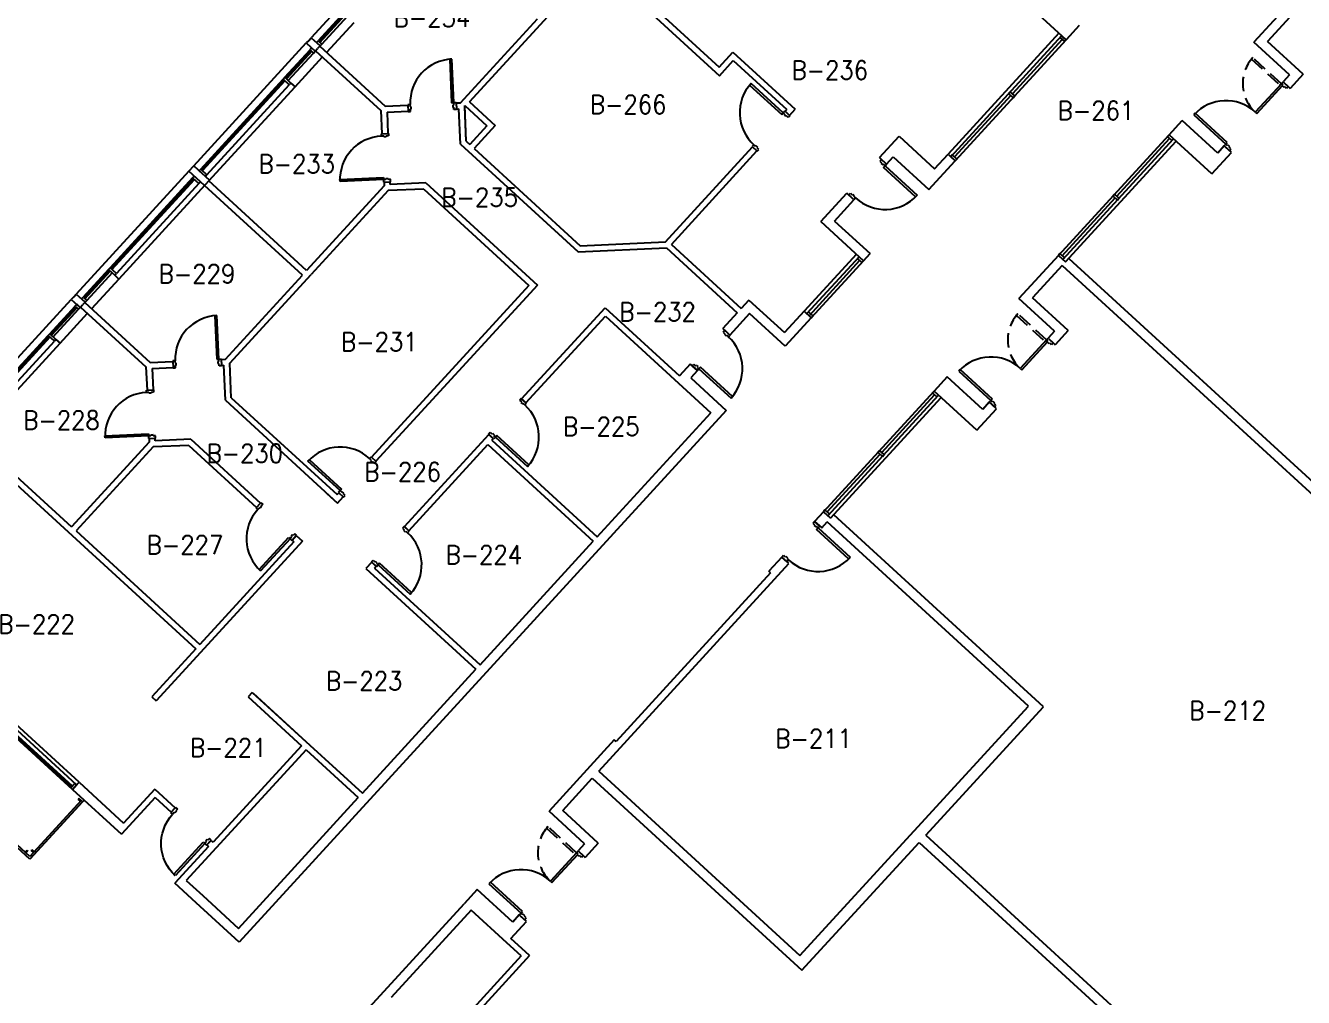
# Model space of a CAD drawing. Header units: inches. Extents: x 0 to 15110, y -1099 to 7181.
# Drawn here: x 1981 to 3040, y 1625 to 2431 of the extents above; entities that cross this region are included whole.
import ezdxf
from ezdxf.enums import TextEntityAlignment as Align

# ---------------------------------------------------------------- set-up
doc = ezdxf.new("R2010")
doc.units = ezdxf.units.IN
doc.header["$LTSCALE"] = 48
doc.header["$MEASUREMENT"] = 0
doc.linetypes.add('HIDDEN', pattern=[0.375, 0.25, -0.125])
doc.layers.get('0').update_dxf_attribs({"linetype": 'CONTINUOUS'})
for name, color, linetype in [('A-DOOR', 5, 'CONTINUOUS'), ('A-GLAZ', 1, 'CONTINUOUS'), ('A-GLAZ-DETL', 5, 'CONTINUOUS'), ('A-WALL', 7, 'CONTINUOUS'), ('A-WALL-SILL', 3, 'CONTINUOUS'), ('SP-RMNO', 7, 'CONTINUOUS'), ('SP-ROOM', 7, 'CONTINUOUS'), ('SP-ROOMF', 7, 'CONTINUOUS')]:
    doc.layers.add(name, color=color, linetype=linetype)
doc.layers.get('0').off()
doc.layers.get('SP-ROOM').off()
doc.layers.get('SP-ROOMF').off()
doc.styles.add('ROMANS', font='ROMANS', dxfattribs={"width": 0.78})

# ---------------------------------------------------------------- blocks, each defined once
blk = doc.blocks.new('FMGRM1')
at = {"style": 'ROMANS', "width": 0.9}
for tag, p in [('DATA1', (0, -0.284)), ('DATA2', (0, -0.443)), ('DATA3', (0, -0.602)), ('DATA4', (0, -0.762)), ('DATA5', (0, -0.921))]:
    blk.add_attdef(tag, text='', height=0.117, dxfattribs=at).set_placement(p, align=Align.CENTER)
at = {"layer": 'SP-RMNO', "style": 'ROMANS', "width": 0.9}
blk.add_attdef('RMNUMB', text='', height=0.16, dxfattribs=at).set_placement((0, 0), align=Align.MIDDLE)

msp = doc.modelspace()

# ---------------------------------------------------------------- linework, layer by layer
at = {"layer": 'A-DOOR', "linetype": 'Continuous'}
for p, q in [((2332.7, 2402.6), (2334.2, 2366.6)), ((2334.4, 2402.6), (2332.7, 2402.6)), ((2336, 2366.7), (2334.4, 2402.6)), ((2582.2, 2382.6), (2581, 2381.3)), ((2581, 2381.3), (2607.6, 2357)), ((2608.8, 2358.3), (2582.2, 2382.6)), ((3021.3, 2382.4), (2999.7, 2358.8)), ((3001, 2357.6), (3022.6, 2381.2)), ((3021.3, 2382.4), (3022.7, 2383.9)), ((3022.6, 2381.2), (3021.3, 2382.4)), ((3022.7, 2381.1), (3021.3, 2382.4)), ((3022.3, 2380.7), (3022.7, 2381.1)), ((3022.7, 2383.9), (3026.9, 2380)), ((3023.7, 2379.4), (3022.3, 2380.7)), ((3024.1, 2379.8), (3023.7, 2379.4)), ((3025.6, 2378.5), (3024.1, 2379.8)), ((3026.9, 2380), (3025.6, 2378.5)), ((2300, 2365.1), (2298, 2365)), ((2298, 2365), (2298.3, 2359.3)), ((2300.1, 2363.2), (2300, 2365.1)), ((2300.7, 2363.2), (2300.1, 2363.2)), ((2300.3, 2359.4), (2300.2, 2361.3)), ((2300.2, 2361.3), (2300.8, 2361.3)), ((2300.8, 2361.3), (2300.7, 2363.2)), ((2334.2, 2366.6), (2336, 2366.7)), ((2335.5, 2362.8), (2335.4, 2364.7)), ((2335.4, 2364.7), (2336.1, 2364.7)), ((2336.2, 2362.9), (2335.5, 2362.8)), ((2336, 2366.7), (2338, 2366.8)), ((2336.1, 2364.7), (2336, 2366.7)), ((2336.2, 2360.9), (2336.2, 2362.9)), ((2338.2, 2361), (2336.2, 2360.9)), ((2338, 2366.8), (2338.2, 2361)), ((2608.8, 2358.3), (2610.1, 2359.8)), ((2610.1, 2359.8), (2614.3, 2355.9)), ((2298.3, 2359.3), (2300.3, 2359.4)), ((2607.6, 2357), (2608.8, 2358.3)), ((2610.2, 2357), (2608.8, 2358.3)), ((2609.8, 2356.5), (2610.2, 2357)), ((2611.1, 2355.3), (2609.8, 2356.5)), ((2611.6, 2355.7), (2611.1, 2355.3)), ((2613, 2354.4), (2611.6, 2355.7)), ((2614.3, 2355.9), (2613, 2354.4)), ((2950, 2357.9), (2948.8, 2356.6)), ((2948.8, 2356.6), (2975.4, 2332.3)), ((2976.5, 2333.6), (2950, 2357.9)), ((2999.7, 2358.8), (3001, 2357.6)), ((2276.2, 2340.9), (2281.9, 2341.1)), ((2276.3, 2338.9), (2276.2, 2340.9)), ((2278.2, 2339), (2276.3, 2338.9)), ((2278.2, 2338.3), (2278.2, 2339)), ((2282, 2339.1), (2280.1, 2339)), ((2280.1, 2339), (2280.1, 2338.4)), ((2281.9, 2341.1), (2282, 2339.1)), ((2280.1, 2338.4), (2278.2, 2338.3)), ((2584.4, 2331.8), (2583.1, 2330.3)), ((2583.1, 2330.3), (2587.3, 2326.4)), ((2585.9, 2330.5), (2584.4, 2331.8)), ((2586.3, 2330.9), (2585.9, 2330.5)), ((2587.7, 2329.6), (2586.3, 2330.9)), ((2587.2, 2329.2), (2587.7, 2329.6)), ((2588.7, 2327.9), (2587.2, 2329.2)), ((2975.4, 2332.3), (2974, 2330.8)), ((2974, 2330.8), (2978.3, 2326.9)), ((2975.4, 2332.3), (2976.5, 2333.6)), ((2976.8, 2331), (2975.4, 2332.3)), ((2977.2, 2331.4), (2976.8, 2331)), ((2978.6, 2330.2), (2977.2, 2331.4)), ((2978.2, 2329.7), (2978.6, 2330.2)), ((2979.6, 2328.4), (2978.2, 2329.7)), ((2978.3, 2326.9), (2979.6, 2328.4)), ((2587.3, 2326.4), (2588.7, 2327.9)), ((2690.2, 2319.7), (2688.8, 2318.2)), ((2688.8, 2318.2), (2690.3, 2316.9)), ((2694.4, 2315.8), (2690.2, 2319.7)), ((2690.3, 2316.9), (2689.8, 2316.4)), ((2689.8, 2316.4), (2691.2, 2315.2)), ((2691.2, 2315.2), (2691.6, 2315.6)), ((2691.6, 2315.6), (2693.1, 2314.3)), ((2691.9, 2313), (2693.1, 2314.3)), ((2718.4, 2288.7), (2691.9, 2313)), ((2693.1, 2314.3), (2694.4, 2315.8)), ((2693.1, 2314.3), (2719.6, 2290)), ((2241.8, 2303.1), (2277.8, 2304.7)), ((2241.9, 2301.3), (2241.8, 2303.1)), ((2277.8, 2302.9), (2241.9, 2301.3)), ((2277.8, 2304.7), (2277.8, 2302.9)), ((2279.8, 2303), (2277.8, 2302.9)), ((2277.8, 2302.9), (2277.9, 2300.9)), ((2277.9, 2300.9), (2283.7, 2301.2)), ((2281.6, 2303.7), (2279.7, 2303.6)), ((2279.7, 2303.6), (2279.8, 2303)), ((2281.6, 2303.1), (2281.6, 2303.7)), ((2283.6, 2303.2), (2281.6, 2303.1)), ((2283.7, 2301.2), (2283.6, 2303.2)), ((2663.2, 2290.2), (2664.5, 2291.7)), ((2667.4, 2286.3), (2663.2, 2290.2)), ((2664.5, 2291.7), (2665.9, 2290.4)), ((2665.9, 2290.4), (2666.4, 2290.8)), ((2666.4, 2290.8), (2667.7, 2289.6)), ((2667.7, 2289.6), (2667.3, 2289.1)), ((2667.3, 2289.1), (2668.7, 2287.8)), ((2668.7, 2287.8), (2667.4, 2286.3)), ((2719.6, 2290), (2718.4, 2288.7)), ((2139.8, 2190.3), (2138.1, 2190.2)), ((2138.1, 2190.2), (2139.7, 2154.3)), ((2141.4, 2154.3), (2139.8, 2190.3)), ((2560.5, 2178.1), (2559.1, 2176.7)), ((2559.1, 2176.7), (2560.5, 2175.3)), ((2560.5, 2175.3), (2560.1, 2174.9)), ((2560.1, 2174.9), (2561.5, 2173.6)), ((2564.7, 2174.2), (2560.5, 2178.1)), ((2561.5, 2173.6), (2561.9, 2174.1)), ((2561.9, 2174.1), (2563.4, 2172.8)), ((2563.4, 2172.8), (2564.7, 2174.2)), ((2826.7, 2170.1), (2805.1, 2146.5)), ((2826.7, 2170.1), (2828.1, 2171.6)), ((2828, 2168.9), (2826.7, 2170.1)), ((2828.2, 2168.8), (2826.7, 2170.1)), ((2828.1, 2171.6), (2832.3, 2167.7)), ((2806.4, 2145.3), (2828, 2168.9)), ((2827.7, 2168.3), (2828.2, 2168.8)), ((2829.1, 2167), (2827.7, 2168.3)), ((2829.6, 2167.5), (2829.1, 2167)), ((2831, 2166.2), (2829.6, 2167.5)), ((2832.3, 2167.7), (2831, 2166.2)), ((2105.4, 2152.8), (2103.4, 2152.7)), ((2103.4, 2152.7), (2103.7, 2146.9)), ((2105.5, 2150.8), (2105.4, 2152.8)), ((2106.2, 2150.9), (2105.5, 2150.8)), ((2105.7, 2147), (2105.6, 2149)), ((2105.6, 2149), (2106.2, 2149)), ((2106.2, 2149), (2106.2, 2150.9)), ((2139.7, 2154.3), (2141.4, 2154.3)), ((2141, 2150.5), (2140.9, 2152.4)), ((2140.9, 2152.4), (2141.5, 2152.4)), ((2141.6, 2150.5), (2141, 2150.5)), ((2141.4, 2154.3), (2143.4, 2154.4)), ((2141.5, 2152.4), (2141.4, 2154.3)), ((2141.7, 2148.6), (2141.6, 2150.5)), ((2143.7, 2148.7), (2141.7, 2148.6)), ((2143.4, 2154.4), (2143.7, 2148.7)), ((2533.4, 2148.6), (2534.8, 2150.1)), ((2537.7, 2144.8), (2533.4, 2148.6)), ((2534.8, 2150.1), (2536.2, 2148.8)), ((2536.2, 2148.8), (2536.6, 2149.3)), ((2536.6, 2149.3), (2538, 2148)), ((2103.7, 2146.9), (2105.7, 2147)), ((2538, 2148), (2537.6, 2147.5)), ((2537.6, 2147.5), (2539, 2146.2)), ((2539, 2146.2), (2537.7, 2144.8)), ((2540.2, 2147.5), (2539, 2146.2)), ((2539, 2146.2), (2565.6, 2121.9)), ((2566.8, 2123.2), (2540.2, 2147.5)), ((2755.4, 2145.6), (2754.3, 2144.3)), ((2754.3, 2144.3), (2780.8, 2120)), ((2782, 2121.2), (2755.4, 2145.6)), ((2805.1, 2146.5), (2806.4, 2145.3)), ((2081.6, 2128.5), (2087.3, 2128.8)), ((2081.7, 2126.5), (2081.6, 2128.5)), ((2087.3, 2128.8), (2087.4, 2126.8)), ((2083.6, 2126.6), (2081.7, 2126.5)), ((2083.7, 2126), (2083.6, 2126.6)), ((2085.5, 2126.1), (2083.7, 2126)), ((2087.4, 2126.8), (2085.5, 2126.7)), ((2085.5, 2126.7), (2085.5, 2126.1)), ((2391.9, 2121.6), (2390.5, 2120.2)), ((2390.5, 2120.2), (2392, 2118.9)), ((2392, 2118.9), (2391.5, 2118.4)), ((2391.5, 2118.4), (2392.9, 2117.1)), ((2396.1, 2117.8), (2391.9, 2121.6)), ((2392.9, 2117.1), (2393.3, 2117.6)), ((2393.3, 2117.6), (2394.8, 2116.3)), ((2394.8, 2116.3), (2396.1, 2117.8)), ((2565.6, 2121.9), (2566.8, 2123.2)), ((2780.8, 2120), (2779.4, 2118.5)), ((2779.4, 2118.5), (2783.7, 2114.6)), ((2780.8, 2120), (2782, 2121.2)), ((2782.2, 2118.6), (2780.8, 2120)), ((2782.6, 2119.1), (2782.2, 2118.6)), ((2784, 2117.8), (2782.6, 2119.1)), ((2783.6, 2117.4), (2784, 2117.8)), ((2785, 2116.1), (2783.6, 2117.4)), ((2783.7, 2114.6), (2785, 2116.1)), ((2047.2, 2090.7), (2083.2, 2092.3)), ((2047.3, 2089), (2047.2, 2090.7)), ((2083.3, 2090.6), (2047.3, 2089)), ((2083.2, 2092.3), (2083.3, 2090.6)), ((2085.2, 2090.7), (2083.3, 2090.6)), ((2083.3, 2090.6), (2083.3, 2088.6)), ((2083.3, 2088.6), (2089.1, 2088.8)), ((2087, 2091.4), (2085.2, 2091.3)), ((2085.2, 2091.3), (2085.2, 2090.7)), ((2087.1, 2090.7), (2087, 2091.4)), ((2089, 2090.8), (2087.1, 2090.7)), ((2089.1, 2088.8), (2089, 2090.8)), ((2364.9, 2092.1), (2366.2, 2093.6)), ((2369.1, 2088.3), (2364.9, 2092.1)), ((2366.2, 2093.6), (2367.6, 2092.3)), ((2367.6, 2092.3), (2368.1, 2092.8)), ((2368.1, 2092.8), (2369.4, 2091.5)), ((2369.4, 2091.5), (2369, 2091)), ((2369, 2091), (2370.5, 2089.7)), ((2370.5, 2089.7), (2369.1, 2088.3)), ((2371.6, 2091), (2370.5, 2089.7)), ((2370.5, 2089.7), (2397, 2065.4)), ((2398.2, 2066.7), (2371.6, 2091)), ((2215.3, 2069.6), (2216.5, 2070.9)), ((2241.9, 2045.3), (2215.3, 2069.6)), ((2216.5, 2070.9), (2243, 2046.5)), ((2266.2, 2071.8), (2267.5, 2073.3)), ((2267.6, 2070.5), (2266.2, 2071.8)), ((2267.2, 2070), (2267.6, 2070.5)), ((2268.6, 2068.8), (2267.2, 2070)), ((2267.5, 2073.3), (2271.8, 2069.4)), ((2269, 2069.2), (2268.6, 2068.8)), ((2270.4, 2067.9), (2269, 2069.2)), ((2271.8, 2069.4), (2270.4, 2067.9)), ((2397, 2065.4), (2398.2, 2066.7)), ((2241.9, 2045.3), (2240.5, 2043.8)), ((2240.5, 2043.8), (2244.8, 2039.9)), ((2243, 2046.5), (2241.9, 2045.3)), ((2243.3, 2043.9), (2241.9, 2045.3)), ((2243.7, 2044.4), (2243.3, 2043.9)), ((2245.1, 2043.1), (2243.7, 2044.4)), ((2244.7, 2042.7), (2245.1, 2043.1)), ((2246.1, 2041.4), (2244.7, 2042.7)), ((2172.4, 2031.1), (2176.3, 2035.3)), ((2176.9, 2032.1), (2175.7, 2030.7)), ((2176.3, 2035.3), (2177.8, 2034)), ((2177.8, 2034), (2176.5, 2032.5)), ((2176.5, 2032.5), (2176.9, 2032.1)), ((2244.8, 2039.9), (2246.1, 2041.4)), ((2173.9, 2029.7), (2172.4, 2031.1)), ((2175.2, 2031.1), (2173.9, 2029.7)), ((2175.7, 2030.7), (2175.2, 2031.1)), ((2294.8, 2015.7), (2293.5, 2014.2)), ((2293.5, 2014.2), (2294.9, 2012.9)), ((2294.9, 2012.9), (2294.5, 2012.5)), ((2294.5, 2012.5), (2295.9, 2011.2)), ((2299.1, 2011.8), (2294.8, 2015.7)), ((2295.9, 2011.2), (2296.3, 2011.7)), ((2296.3, 2011.7), (2297.7, 2010.4)), ((2297.7, 2010.4), (2299.1, 2011.8)), ((2634.8, 2019.8), (2633.4, 2018.3)), ((2633.4, 2018.3), (2634.8, 2017)), ((2634.8, 2017), (2634.4, 2016.5)), ((2634.4, 2016.5), (2635.8, 2015.3)), ((2639, 2015.9), (2634.8, 2019.8)), ((2635.8, 2015.3), (2636.2, 2015.7)), ((2636.2, 2015.7), (2637.7, 2014.4)), ((2636.5, 2013.1), (2637.7, 2014.4)), ((2663, 1988.8), (2636.5, 2013.1)), ((2637.7, 2014.4), (2639, 2015.9)), ((2637.7, 2014.4), (2664.2, 1990.1)), ((2174.8, 1980), (2199.1, 2006.6)), ((2200.4, 2005.4), (2176.1, 1978.9)), ((2199.1, 2006.6), (2200.4, 2005.4)), ((2201.7, 2006.8), (2200.4, 2005.4)), ((2200.4, 2005.4), (2201.9, 2004)), ((2202.5, 2008.6), (2201.3, 2007.2)), ((2201.3, 2007.2), (2201.7, 2006.8)), ((2201.9, 2004), (2205.8, 2008.3)), ((2203, 2008.2), (2202.5, 2008.6)), ((2204.3, 2009.6), (2203, 2008.2)), ((2205.8, 2008.3), (2204.3, 2009.6)), ((2607.7, 1990.3), (2609.1, 1991.8)), ((2612, 1986.4), (2607.7, 1990.3)), ((2609.1, 1991.8), (2610.5, 1990.5)), ((2610.5, 1990.5), (2610.9, 1990.9)), ((2610.9, 1990.9), (2612.3, 1989.7)), ((2612.3, 1989.7), (2611.9, 1989.2)), ((2664.2, 1990.1), (2663, 1988.8)), ((2176.1, 1978.9), (2174.8, 1980)), ((2267.8, 1986.2), (2269.2, 1987.7)), ((2272, 1982.3), (2267.8, 1986.2)), ((2269.2, 1987.7), (2270.6, 1986.4)), ((2270.6, 1986.4), (2271, 1986.8)), ((2271, 1986.8), (2272.4, 1985.6)), ((2272.4, 1985.6), (2272, 1985.1)), ((2272, 1985.1), (2273.4, 1983.8)), ((2273.4, 1983.8), (2272, 1982.3)), ((2274.6, 1985.1), (2273.4, 1983.8)), ((2273.4, 1983.8), (2299.9, 1959.5)), ((2301.1, 1960.8), (2274.6, 1985.1)), ((2611.9, 1989.2), (2613.3, 1987.9)), ((2613.3, 1987.9), (2612, 1986.4)), ((2299.9, 1959.5), (2301.1, 1960.8)), ((2101.8, 1778.6), (2105.7, 1782.9)), ((2103.3, 1777.3), (2101.8, 1778.6)), ((2104.6, 1778.7), (2103.3, 1777.3)), ((2105.1, 1778.3), (2104.6, 1778.7)), ((2106.3, 1779.7), (2105.1, 1778.3)), ((2105.7, 1782.9), (2107.2, 1781.5)), ((2107.2, 1781.5), (2105.9, 1780.1)), ((2105.9, 1780.1), (2106.3, 1779.7)), ((2133.7, 1757.2), (2132.4, 1755.8)), ((2135.2, 1755.8), (2133.7, 1757.2)), ((2104.2, 1727.6), (2128.5, 1754.1)), ((2129.8, 1752.9), (2105.5, 1726.4)), ((2128.5, 1754.1), (2129.8, 1752.9)), ((2131.1, 1754.4), (2129.8, 1752.9)), ((2129.8, 1752.9), (2131.3, 1751.6)), ((2131.9, 1756.2), (2130.7, 1754.8)), ((2130.7, 1754.8), (2131.1, 1754.4)), ((2131.3, 1751.6), (2135.2, 1755.8)), ((2132.4, 1755.8), (2131.9, 1756.2)), ((2437.6, 1745.4), (2439, 1746.9)), ((2439, 1746.9), (2443.2, 1743)), ((2437.6, 1745.4), (2416, 1721.8)), ((2417.3, 1720.6), (2438.9, 1744.2)), ((2438.9, 1744.2), (2437.6, 1745.4)), ((2439, 1744.1), (2437.6, 1745.4)), ((2438.6, 1743.6), (2439, 1744.1)), ((2440, 1742.4), (2438.6, 1743.6)), ((2440.4, 1742.8), (2440, 1742.4)), ((2441.8, 1741.5), (2440.4, 1742.8)), ((2443.2, 1743), (2441.8, 1741.5)), ((2105.5, 1726.4), (2104.2, 1727.6)), ((2366.3, 1720.9), (2365.1, 1719.6)), ((2365.1, 1719.6), (2391.7, 1695.3)), ((2392.8, 1696.6), (2366.3, 1720.9)), ((2416, 1721.8), (2417.3, 1720.6)), ((2391.7, 1695.3), (2390.3, 1693.8)), ((2390.3, 1693.8), (2394.5, 1689.9)), ((2391.7, 1695.3), (2392.8, 1696.6)), ((2393.1, 1694), (2391.7, 1695.3)), ((2393.5, 1694.4), (2393.1, 1694)), ((2394.9, 1693.2), (2393.5, 1694.4)), ((2394.5, 1692.7), (2394.9, 1693.2)), ((2395.9, 1691.4), (2394.5, 1692.7)), ((2394.5, 1689.9), (2395.9, 1691.4))]:
    msp.add_line(p, q, dxfattribs=at)
at = {"layer": 'A-DOOR', "linetype": 'HIDDEN'}
for p, q in [((2997.7, 2404), (2996.5, 2402.8)), ((2996.5, 2402.8), (3020.1, 2381.1)), ((3021.3, 2382.4), (2997.7, 2404)), ((3020.1, 2381.1), (3021.3, 2382.4)), ((2803.2, 2191.7), (2802, 2190.4)), ((2802, 2190.4), (2825.6, 2168.8)), ((2826.7, 2170.1), (2803.2, 2191.7)), ((2825.6, 2168.8), (2826.7, 2170.1)), ((2414, 1767), (2412.8, 1765.7)), ((2412.8, 1765.7), (2436.4, 1744.1)), ((2437.6, 1745.4), (2414, 1767)), ((2436.4, 1744.1), (2437.6, 1745.4))]:
    msp.add_line(p, q, dxfattribs=at)
for centre in [(3021.3, 2382.4), (2826.7, 2170.1), (2437.6, 1745.4)]:
    msp.add_arc(centre, 32, 137.4945, 227.4945, dxfattribs=at)
at = {"layer": 'A-DOOR', "linetype": 'Continuous'}
for centre in [(2975.4, 2332.3), (2780.8, 2120), (2391.7, 1695.3)]:
    msp.add_arc(centre, 36, 47.4945, 137.4945, dxfattribs=at)
for centre, major_axis, start_param, end_param in [((2336, 2366.7), (-25.5, 25.5), -0.741766, 0.82903), ((2608.8, 2358.3), (25.5, 25.5), 1.614429, 3.185226), ((2277.8, 2302.9), (25.5, 25.5), 0.829034, 2.39983), ((2693.1, 2314.3), (-25.5, 25.5), 1.61443, 3.185226), ((2141.4, 2154.3), (25.5, 25.5), 0.82903, 2.399826), ((2539, 2146.2), (25.5, 25.5), 4.756022, 6.326818), ((2083.3, 2090.6), (-25.5, 25.5), -0.741762, 0.829034), ((2370.5, 2089.7), (25.5, 25.5), 4.756022, 6.326818), ((2241.9, 2045.3), (-25.5, 25.5), -1.527163, 0.043633), ((2200.4, 2005.4), (25.5, 25.5), 1.61443, 3.185226), ((2273.4, 1983.8), (25.5, 25.5), 4.756022, 6.326818), ((2637.7, 2014.4), (25.5, 25.5), 3.185226, 4.756022)]:
    msp.add_ellipse(centre, major_axis=major_axis, ratio=1, start_param=start_param, end_param=end_param, dxfattribs=at)
at = {"layer": 'A-DOOR', "linetype": 'Continuous', "extrusion": (0, 0, -1)}
msp.add_ellipse((2129.8, 1752.9), major_axis=(25.5, 25.5), ratio=1, start_param=3.09796, end_param=4.668756, dxfattribs=at)
at = {"layer": 'A-GLAZ', "linetype": 'Continuous'}
for p, q in [((2244.7, 2440.8), (2223.7, 2417.9)), ((2224.5, 2417.2), (2245.4, 2440.1)), ((2225.2, 2416.6), (2246.2, 2439.4)), ((2247.6, 2438.1), (2226.7, 2415.2)), ((2839.3, 2422.1), (2747.5, 2321.9)), ((2839.8, 2419), (2798.6, 2374)), ((2196, 2387.7), (2217, 2410.5)), ((2217.7, 2409.9), (2196.8, 2387)), ((2218.5, 2409.2), (2197.5, 2386.3)), ((2199, 2385), (2219.9, 2407.8)), ((2126.5, 2311.7), (2194.7, 2386.2)), ((2195.4, 2385.5), (2127.2, 2311.1)), ((2196.2, 2384.8), (2127.9, 2310.4)), ((2131.6, 2307), (2199.8, 2381.5)), ((2201.2, 2382.9), (2204.6, 2379.8)), ((2797.3, 2372.5), (2750.7, 2321.7)), ((2840.3, 2236.7), (2932, 2336.8)), ((2885, 2289.2), (2928.8, 2337)), ((2119.7, 2304.4), (2051.5, 2229.9)), ((2052.2, 2229.2), (2120.4, 2303.7)), ((2052.9, 2228.5), (2121.2, 2303)), ((2124.9, 2299.6), (2056.6, 2225.2)), ((2839.8, 2239.9), (2883.6, 2287.7)), ((2671.6, 2239.1), (2628.3, 2191.9)), ((2672.1, 2235.9), (2630.2, 2190.2)), ((2050.1, 2228.4), (2029.2, 2205.6)), ((2029.9, 2204.9), (2050.8, 2227.7)), ((2030.6, 2204.2), (2051.6, 2227.1)), ((2053.1, 2225.7), (2032.1, 2202.9)), ((2055.3, 2223.7), (2058.7, 2220.6)), ((2001.5, 2175.3), (2022.4, 2198.2)), ((2023.1, 2197.5), (2002.2, 2174.7)), ((2023.9, 2196.8), (2002.9, 2174)), ((2004.4, 2172.6), (2025.4, 2195.5)), ((1931.9, 2099.4), (2000.1, 2173.9)), ((2000.9, 2173.2), (1932.6, 2098.7)), ((2001.6, 2172.5), (1933.4, 2098)), ((2006.6, 2170.6), (2010, 2167.5)), ((1937, 2094.7), (2005.3, 2169.1)), ((2645.8, 2024.4), (2737.4, 2124.4)), ((2690.4, 2076.8), (2734.2, 2124.6)), ((2645.3, 2027.6), (2689.1, 2075.4)), ((2023.7, 1801.5), (1923.5, 1893.3)), ((2019.5, 1799.9), (1971.6, 1843.8)), ((2020.2, 1800.6), (1972.3, 1844.5))]:
    msp.add_line(p, q, dxfattribs=at)
at = {"layer": 'A-GLAZ-DETL', "linetype": 'Continuous'}
for p, q in [((2222.4, 2416.4), (2223.7, 2417.9)), ((2225.3, 2413.7), (2222.4, 2416.4)), ((2223.7, 2417.9), (2226.7, 2415.2)), ((2226.7, 2415.2), (2225.3, 2413.7)), ((2839.3, 2422.1), (2838, 2420.7)), ((2838, 2420.7), (2841.7, 2417.3)), ((2843, 2418.8), (2839.3, 2422.1)), ((2841.7, 2417.3), (2843, 2418.8)), ((2218.3, 2412), (2217, 2410.5)), ((2217, 2410.5), (2219.9, 2407.8)), ((2221.3, 2409.3), (2218.3, 2412)), ((2219.9, 2407.8), (2221.3, 2409.3)), ((2194.7, 2386.2), (2196, 2387.7)), ((2199.8, 2381.5), (2194.7, 2386.2)), ((2196, 2387.7), (2201.2, 2382.9)), ((2201.2, 2382.9), (2199.8, 2381.5)), ((2796.8, 2375.7), (2795.4, 2374.2)), ((2795.4, 2374.2), (2799.1, 2370.8)), ((2800.5, 2372.3), (2796.8, 2375.7)), ((2799.1, 2370.8), (2800.5, 2372.3)), ((2928.3, 2340.1), (2927, 2338.7)), ((2927, 2338.7), (2930.6, 2335.3)), ((2932, 2336.8), (2928.3, 2340.1)), ((2930.6, 2335.3), (2932, 2336.8)), ((2748.8, 2323.4), (2747.5, 2321.9)), ((2747.5, 2321.9), (2751.2, 2318.5)), ((2752.5, 2320), (2748.8, 2323.4)), ((2751.2, 2318.5), (2752.5, 2320)), ((2125.1, 2310.3), (2126.5, 2311.7)), ((2130.3, 2305.5), (2125.1, 2310.3)), ((2126.5, 2311.7), (2131.6, 2307)), ((2131.6, 2307), (2130.3, 2305.5)), ((2121, 2305.8), (2119.7, 2304.4)), ((2119.7, 2304.4), (2124.9, 2299.6)), ((2126.2, 2301.1), (2121, 2305.8)), ((2124.9, 2299.6), (2126.2, 2301.1)), ((2883.2, 2290.9), (2881.8, 2289.4)), ((2881.8, 2289.4), (2885.5, 2286)), ((2886.8, 2287.5), (2883.2, 2290.9)), ((2885.5, 2286), (2886.8, 2287.5)), ((2671.6, 2239.1), (2670.2, 2237.6)), ((2670.2, 2237.6), (2673.9, 2234.2)), ((2675.3, 2235.7), (2671.6, 2239.1)), ((2673.9, 2234.2), (2675.3, 2235.7)), ((2838, 2241.6), (2836.7, 2240.1)), ((2836.7, 2240.1), (2840.3, 2236.7)), ((2841.7, 2238.2), (2838, 2241.6)), ((2840.3, 2236.7), (2841.7, 2238.2)), ((2051.5, 2229.9), (2050.1, 2228.4)), ((2050.1, 2228.4), (2055.3, 2223.7)), ((2056.6, 2225.2), (2051.5, 2229.9)), ((2055.3, 2223.7), (2056.6, 2225.2)), ((2027.8, 2204.1), (2029.2, 2205.6)), ((2030.8, 2201.4), (2027.8, 2204.1)), ((2029.2, 2205.6), (2032.1, 2202.9)), ((2032.1, 2202.9), (2030.8, 2201.4)), ((2023.8, 2199.7), (2022.4, 2198.2)), ((2022.4, 2198.2), (2025.4, 2195.5)), ((2026.7, 2197), (2023.8, 2199.7)), ((2025.4, 2195.5), (2026.7, 2197)), ((2629.7, 2193.4), (2628.3, 2191.9)), ((2628.3, 2191.9), (2632, 2188.5)), ((2633.4, 2190), (2629.7, 2193.4)), ((2632, 2188.5), (2633.4, 2190)), ((2000.1, 2173.9), (2001.5, 2175.3)), ((2005.3, 2169.1), (2000.1, 2173.9)), ((2001.5, 2175.3), (2006.6, 2170.6)), ((2006.6, 2170.6), (2005.3, 2169.1)), ((2733.7, 2127.8), (2732.4, 2126.3)), ((2737.4, 2124.4), (2733.7, 2127.8)), ((2732.4, 2126.3), (2736.1, 2123)), ((2736.1, 2123), (2737.4, 2124.4)), ((2688.6, 2078.5), (2687.2, 2077.1)), ((2687.2, 2077.1), (2690.9, 2073.7)), ((2692.3, 2075.2), (2688.6, 2078.5)), ((2690.9, 2073.7), (2692.3, 2075.2)), ((2643.4, 2029.3), (2642.1, 2027.8)), ((2642.1, 2027.8), (2645.8, 2024.4)), ((2647.1, 2025.9), (2643.4, 2029.3)), ((2645.8, 2024.4), (2647.1, 2025.9)), ((2022.2, 1802.8), (2018.9, 1799.1)), ((2018.9, 1799.1), (2020.3, 1797.8)), ((2020.3, 1797.8), (2023.7, 1801.5)), ((2023.7, 1801.5), (2022.2, 1802.8))]:
    msp.add_line(p, q, dxfattribs=at)
at = {"layer": 'A-WALL', "linetype": 'Continuous'}
for p, q in [((2349, 2367.4), (2454.3, 2482.2)), ((2454.3, 2482.2), (2556, 2389)), ((2479, 2466.4), (2555.7, 2396.1)), ((2843, 2418.8), (2807.5, 2451.3)), ((3031.2, 2452.5), (2998.6, 2416.8)), ((2341.5, 2366.5), (2405.3, 2436.2)), ((3034.4, 2444.1), (3009.9, 2417.3)), ((2853.8, 2430.5), (2843, 2418.8)), ((2215.9, 2418.3), (2213.9, 2416.1)), ((2213.9, 2416.1), (2221.3, 2409.3)), ((2215.9, 2418.3), (2218, 2420.5)), ((2218, 2420.5), (2225.3, 2413.7)), ((2225.3, 2413.7), (2223.3, 2411.5)), ((2225, 2413.4), (2279.1, 2363.8)), ((2843, 2418.8), (2751.2, 2318.5)), ((3028.1, 2389.8), (2998.6, 2416.8)), ((3039.4, 2390.3), (3009.9, 2417.3)), ((2221.3, 2409.3), (2223.3, 2411.5)), ((2221.6, 2409.7), (2275.7, 2360.1)), ((2555.7, 2396.1), (2567.2, 2408.6)), ((2567.2, 2408.6), (2618.8, 2361.3)), ((2556, 2389), (2567.5, 2401.5)), ((2567.5, 2401.5), (2611.7, 2361)), ((3028.1, 2389.8), (3022.7, 2383.9)), ((3022.7, 2383.9), (3028.6, 2378.5)), ((3039.4, 2390.3), (3028.6, 2378.5)), ((2275.7, 2360.1), (2276.5, 2340.9)), ((2279.1, 2363.8), (2298, 2364.6)), ((2298, 2364.6), (2298.3, 2359.6)), ((2338, 2366.4), (2341.5, 2366.5)), ((2338, 2366.4), (2338.2, 2361.4)), ((2338.2, 2361.4), (2340.2, 2361.5)), ((2341.5, 2332.4), (2340.2, 2361.5)), ((2346.4, 2334.7), (2345.1, 2364.2)), ((2345.1, 2364.2), (2363.3, 2347.5)), ((2346.4, 2334.7), (2345.1, 2363.2)), ((2349, 2367.4), (2370.3, 2347.8)), ((2610.4, 2359.5), (2611.7, 2361)), ((2614.1, 2356.1), (2618.8, 2361.3)), ((2280.8, 2358.9), (2298.3, 2359.6)), ((2280.8, 2358.9), (2281.5, 2341.1)), ((2614.1, 2356.1), (2610.4, 2359.5)), ((2610.4, 2359.5), (2614.1, 2356.1)), ((2928.3, 2340.1), (2939.1, 2351.9)), ((2968.6, 2324.9), (2939.1, 2351.9)), ((2276.5, 2340.9), (2281.5, 2341.1)), ((2363.3, 2347.5), (2349.2, 2332.1)), ((2370.3, 2347.8), (2352.8, 2328.8)), ((2688.5, 2321.2), (2704.7, 2338.9)), ((2704.7, 2338.9), (2734.2, 2311.9)), ((2836.7, 2240.1), (2928.3, 2340.1)), ((2963.7, 2307.7), (2928.3, 2340.1)), ((2341.5, 2332.4), (2438.9, 2243.1)), ((2341.5, 2332.4), (2438.7, 2243.3)), ((2346.4, 2334.7), (2349.2, 2332.1)), ((2346.9, 2334.2), (2349.2, 2332.1)), ((2352.8, 2328.8), (2440.8, 2248.2)), ((2511.2, 2251.3), (2583.4, 2330)), ((2587, 2326.7), (2583.4, 2330)), ((2974, 2330.8), (2968.6, 2324.9)), ((2979.9, 2325.4), (2974, 2330.8)), ((2516.2, 2249.3), (2587, 2326.7)), ((2688.5, 2321.2), (2694.4, 2315.8)), ((2694.4, 2315.8), (2699.8, 2321.7)), ((2699.8, 2321.7), (2729.3, 2294.7)), ((2729.3, 2294.7), (2751.2, 2318.5)), ((2734.2, 2311.9), (2745.3, 2323.9)), ((2745.3, 2323.9), (2751.2, 2318.5)), ((2963.7, 2307.7), (2979.9, 2325.4)), ((2116.6, 2309.9), (2120.7, 2314.3)), ((2129.6, 2298), (2116.6, 2309.9)), ((2120.7, 2314.3), (2133.7, 2302.4)), ((2133.7, 2302.4), (2129.6, 2298)), ((2210.7, 2223.9), (2129.7, 2298.1)), ((2214.1, 2227.6), (2133.1, 2301.8)), ((2278.4, 2297.7), (2214.1, 2227.6)), ((2278.3, 2300.9), (2283.3, 2301.1)), ((2278.3, 2300.9), (2283.3, 2301.1)), ((2278.3, 2300.9), (2278.4, 2297.7)), ((2283.4, 2298.9), (2283.3, 2301.1)), ((2313, 2300.2), (2283.4, 2298.9)), ((2313, 2300.2), (2405.3, 2215.6)), ((2281.6, 2293.8), (2217.8, 2224.2)), ((2311.1, 2295.1), (2281.6, 2293.8)), ((2311.1, 2295.1), (2398.2, 2215.3)), ((2639.9, 2268.1), (2661.5, 2291.7)), ((2651.2, 2268.6), (2667.4, 2286.3)), ((2667.4, 2286.3), (2661.5, 2291.7)), ((2639.9, 2268.1), (2675.3, 2235.7)), ((2651.2, 2268.6), (2680.7, 2241.6)), ((2438.9, 2243.1), (2512.1, 2246.3)), ((2440.8, 2248.2), (2511.2, 2251.3)), ((2512.1, 2246.3), (2570.7, 2192.6)), ((2516.2, 2249.3), (2574.1, 2196.3)), ((2675.3, 2235.7), (2632, 2188.5)), ((2675.3, 2235.7), (2680.7, 2241.6)), ((2836.7, 2240.1), (2804, 2204.5)), ((2836.7, 2240.1), (2842.6, 2234.7)), ((2845.3, 2237.7), (3314.2, 1808)), ((2146.9, 2154.2), (2210.7, 2223.9)), ((2150.6, 2150.8), (2217.8, 2224.2)), ((2839.8, 2231.8), (2815.3, 2205)), ((2839.8, 2231.8), (3308.8, 1802.1)), ((2398.2, 2215.3), (2267.8, 2073)), ((2405.3, 2215.6), (2271.5, 2069.6)), ((2021.4, 2205.9), (2019.3, 2203.7)), ((2019.3, 2203.7), (2026.7, 2197)), ((2021.4, 2205.9), (2023.4, 2208.1)), ((2023.4, 2208.1), (2030.8, 2201.4)), ((2030.8, 2201.4), (2028.7, 2199.2)), ((2030.4, 2201), (2084.5, 2151.5)), ((2580.4, 2203.2), (2574.1, 2196.3)), ((2580.4, 2203.2), (2609.9, 2176.2)), ((2833.5, 2177.5), (2804, 2204.5)), ((2844.8, 2178), (2815.3, 2205)), ((2026.7, 2197), (2028.7, 2199.2)), ((2027, 2197.3), (2081.1, 2147.8)), ((2392.2, 2121.4), (2461.3, 2196.8)), ((2461.3, 2196.8), (2522.9, 2140.4)), ((2570.7, 2192.6), (2558.8, 2179.6)), ((2580.9, 2191.9), (2564.7, 2174.2)), ((2610.4, 2164.9), (2580.9, 2191.9)), ((2626.1, 2193.9), (2609.9, 2176.2)), ((2626.1, 2193.9), (2632, 2188.5)), ((2395.8, 2118), (2461.6, 2189.8)), ((2461.6, 2189.8), (2549, 2109.7)), ((2632, 2188.5), (2610.4, 2164.9)), ((2564.7, 2174.2), (2558.8, 2179.6)), ((2833.5, 2177.5), (2828.1, 2171.6)), ((2828.1, 2171.6), (2834, 2166.2)), ((2844.8, 2178), (2834, 2166.2)), ((2084.5, 2151.5), (2103.5, 2152.3)), ((2103.5, 2152.3), (2103.7, 2147.3)), ((2143.4, 2154), (2146.9, 2154.2)), ((2143.4, 2154), (2143.6, 2149)), ((2143.6, 2149), (2145.6, 2149.1)), ((2146.9, 2120.1), (2145.6, 2149.1)), ((2151.8, 2122.3), (2150.6, 2150.8)), ((2531.8, 2150.1), (2522.9, 2140.4)), ((2531.8, 2150.1), (2537.7, 2144.7)), ((2081.1, 2147.8), (2082, 2128.6)), ((2086.2, 2146.5), (2103.7, 2147.3)), ((2086.2, 2146.5), (2087, 2128.8)), ((2537.7, 2144.7), (2532.3, 2138.8)), ((2532.3, 2138.8), (2561.7, 2111.8)), ((2744.5, 2139.6), (2733.7, 2127.8)), ((2774, 2112.6), (2744.5, 2139.6)), ((2082, 2128.6), (2087, 2128.8)), ((2642.1, 2027.8), (2733.7, 2127.8)), ((2769.1, 2095.4), (2733.7, 2127.8)), ((2146.9, 2120.1), (2239.7, 2035)), ((2151.8, 2122.3), (2239.4, 2042)), ((2395.8, 2118), (2392.2, 2121.4)), ((2779.4, 2118.5), (2774, 2112.6)), ((2785.3, 2113.1), (2779.4, 2118.5)), ((2561.7, 2111.8), (2158.2, 1671.4)), ((2454.8, 2007), (2549, 2109.7)), ((2769.1, 2095.4), (2785.3, 2113.1)), ((1935.2, 2085.8), (2122.3, 1914.3)), ((1938.5, 2089.5), (2019.5, 2015.2)), ((2083.8, 2085.4), (2019.5, 2015.2)), ((2083.7, 2088.6), (2088.7, 2088.8)), ((2083.7, 2088.6), (2083.8, 2085.4)), ((2088.8, 2086.6), (2088.7, 2088.8)), ((2118.4, 2087.9), (2088.8, 2086.6)), ((2118.4, 2087.9), (2176, 2035)), ((2295.1, 2015.5), (2365.1, 2091.9)), ((2368.8, 2088.5), (2365.1, 2091.9)), ((2367.5, 2087), (2368.8, 2088.5)), ((2367.5, 2087), (2454.8, 2007)), ((2087.1, 2081.5), (2023.2, 2011.9)), ((2116.5, 2082.8), (2087.1, 2081.5)), ((2116.5, 2082.8), (2172.7, 2031.3)), ((2298.8, 2012.1), (2364.1, 2083.4)), ((2364.1, 2083.4), (2451.5, 2003.3)), ((2267.8, 2073), (2271.5, 2069.6)), ((2231, 2043), (2239.7, 2035)), ((2239.4, 2042), (2240.8, 2043.5)), ((2240.8, 2043.5), (2244.5, 2040.1)), ((2172.7, 2031.3), (2176, 2035)), ((2239.7, 2035), (2244.5, 2040.1)), ((2642.1, 2027.8), (2634.8, 2019.8)), ((2648, 2022.4), (2642.1, 2027.8)), ((2824.3, 1866.2), (2650.7, 2025.3)), ((2023.2, 2011.9), (2125.7, 1917.9)), ((2298.8, 2012.1), (2295.1, 2015.5)), ((2634.8, 2019.8), (2640.7, 2014.4)), ((2640.7, 2014.4), (2645.3, 2019.4)), ((2811.9, 1866.7), (2645.3, 2019.4)), ((2203.6, 2003), (2125.7, 1917.9)), ((2210.7, 2003.3), (2129.4, 1914.6)), ((2202.2, 2004.3), (2205.5, 2008)), ((2202.2, 2004.3), (2203.6, 2003)), ((2205.5, 2008), (2210.7, 2003.3)), ((2357.8, 1901.1), (2451.5, 2003.3)), ((2607.7, 1990.3), (2596.9, 1978.5)), ((2613.6, 1984.9), (2607.7, 1990.3)), ((2268.1, 1986), (2263.3, 1980.8)), ((2263.3, 1980.8), (2354.4, 1897.4)), ((2271.8, 1982.6), (2268.1, 1986)), ((2270.4, 1981.1), (2271.8, 1982.6)), ((2270.4, 1981.1), (2357.8, 1901.1)), ((2456.1, 1813), (2613.6, 1984.9)), ((2598.4, 1977.2), (2470.4, 1837.4)), ((2598.4, 1977.2), (2596.9, 1978.5)), ((1985, 1742.2), (1755, 1952.9)), ((1985.1, 1740), (1755.1, 1950.8)), ((2122.3, 1914.3), (2085.9, 1874.4)), ((2129.4, 1914.6), (2089.5, 1871.1)), ((2260.3, 1794.6), (2354.4, 1897.4)), ((2020.3, 1797.8), (1920.1, 1889.6)), ((2085.9, 1874.4), (2089.5, 1871.1)), ((2169.2, 1878.1), (2165.8, 1874.4)), ((2165.8, 1874.4), (2210, 1834)), ((2169.2, 1878.1), (2216.8, 1834.5)), ((2169.8, 1877.5), (2216.8, 1834.5)), ((2622.7, 1660.3), (2811.9, 1866.7)), ((2726.8, 1759.8), (2824.3, 1866.2)), ((2210, 1834), (2136.7, 1754)), ((2216.8, 1834.5), (2260.3, 1794.6)), ((2468.9, 1838.8), (2414.9, 1779.8)), ((2470.4, 1837.4), (2468.9, 1838.8)), ((2213.7, 1830.6), (2114.5, 1722.3)), ((2213.7, 1830.6), (2256.9, 1791)), ((2456.1, 1813), (2622.7, 1660.3)), ((2020.3, 1797.8), (2025.7, 1803.7)), ((2025.7, 1803.7), (2062.6, 1769.9)), ((2426.2, 1780.3), (2450.7, 1807.1)), ((2450.7, 1807.1), (2624.3, 1648)), ((2027.5, 1788.5), (1985, 1742.2)), ((2020.3, 1797.8), (2060.9, 1760.6)), ((2025.6, 1790.2), (2025.1, 1789.7)), ((2027, 1788), (2025.1, 1789.7)), ((2027.5, 1788.5), (2025.6, 1790.2)), ((2028.6, 1787.5), (2027.5, 1788.5)), ((2028.6, 1787.5), (2029.9, 1789)), ((2088.8, 1791.1), (2060.9, 1760.6)), ((2088.5, 1798.1), (2062.6, 1769.9)), ((2088.5, 1798.1), (2105.4, 1782.6)), ((2088.8, 1791.1), (2102.1, 1778.9)), ((2157.7, 1682.7), (2256.9, 1791)), ((2028.6, 1787.5), (1985.1, 1740)), ((2102.1, 1778.9), (2105.4, 1782.6)), ((2444.4, 1752.8), (2414.9, 1779.8)), ((2455.7, 1753.3), (2426.2, 1780.3)), ((2726.8, 1759.8), (3016.5, 1494.4)), ((1981.1, 1745.7), (1982.8, 1747.6)), ((1981.7, 1745.2), (1983.4, 1747)), ((1982.8, 1747.6), (1983.4, 1747)), ((1986.2, 1747.2), (1986.7, 1747.7)), ((1986.2, 1747.2), (1988, 1745.5)), ((1986.7, 1747.7), (1988.5, 1746)), ((2133, 1750.5), (2105.1, 1720.1)), ((2135, 1755.5), (2131.6, 1751.8)), ((2131.6, 1751.8), (2133, 1750.5)), ((2135, 1755.5), (2136.4, 1754.2)), ((2444.4, 1752.8), (2438.9, 1746.9)), ((2438.9, 1746.9), (2444.8, 1741.5)), ((2455.7, 1753.3), (2444.8, 1741.5)), ((2624.3, 1648), (2721.4, 1753.9)), ((2721.4, 1753.9), (3011.1, 1488.5)), ((2122.8, 1703.9), (2105.1, 1720.1)), ((2114.5, 1722.3), (2128.2, 1709.8)), ((2355.4, 1714.9), (2344.6, 1703.1)), ((2384.9, 1687.9), (2355.4, 1714.9)), ((2158.2, 1671.4), (2122.8, 1703.9)), ((2128.2, 1709.8), (2157.7, 1682.7)), ((2243.7, 1593.1), (2344.6, 1703.1)), ((2350.5, 1697.7), (2284.3, 1625.5)), ((2380, 1670.7), (2350.5, 1697.7)), ((2390.3, 1693.8), (2384.9, 1687.9)), ((2396.2, 1688.4), (2390.3, 1693.8)), ((2383.4, 1674.4), (2396.2, 1688.4)), ((2398.8, 1660.2), (2383.4, 1674.4)), ((2391.8, 1659.9), (2380, 1670.7)), ((2391.8, 1659.9), (2325.6, 1587.6)), ((2398.8, 1660.2), (2329.3, 1584.3))]:
    msp.add_line(p, q, dxfattribs=at)
at = {"layer": 'A-WALL-SILL', "linetype": 'Continuous'}
for p, q in [((2311.2, 2522.2), (2218, 2420.5)), ((2253.3, 2432.9), (2230.6, 2408.2)), ((2837.1, 2424.2), (2745.3, 2323.9)), ((2120.7, 2314.3), (2213.9, 2416.1)), ((2843, 2418.8), (2751.2, 2318.5)), ((2204.6, 2379.8), (2227.2, 2404.5)), ((2133.3, 2302), (2204.6, 2379.8)), ((2836.7, 2240.1), (2928.3, 2340.1)), ((2842.6, 2234.7), (2934.2, 2334.7)), ((2116.6, 2309.9), (2023.4, 2208.1)), ((2130, 2298.4), (2058.7, 2220.6)), ((2669.4, 2241.1), (2626.1, 2193.9)), ((2675.3, 2235.7), (2632, 2188.5)), ((2058.7, 2220.6), (2036, 2195.9)), ((1926.1, 2102), (2019.3, 2203.7)), ((2010, 2167.5), (2032.7, 2192.2)), ((1938.8, 2089.7), (2010, 2167.5)), ((2642.1, 2027.8), (2733.7, 2127.8)), ((2648, 2022.4), (2739.6, 2122.4)), ((2025.7, 1803.7), (1925.5, 1895.5)), ((2020.3, 1797.8), (1920.1, 1889.6))]:
    msp.add_line(p, q, dxfattribs=at)

# ---------------------------------------------------------------- block references
at = {"layer": 'SP-ROOM', "linetype": 'Continuous'}
ref = msp.add_blockref('FMGRM1', (2318, 2437.1), dxfattribs=dict(at, xscale=96, yscale=96, zscale=96))
ref.add_attrib('RMNUMB', 'B-234', dxfattribs={"layer": 'SP-RMNO', "height": 15.36, "style": 'ROMANS', "width": 0.9}).set_placement((2318, 2437.1), align=Align.MIDDLE)
ref = msp.add_blockref('FMGRM1', (2647.4, 2393.6), dxfattribs=dict(at, xscale=96, yscale=96, zscale=96))
ref.add_attrib('RMNUMB', 'B-236', dxfattribs={"layer": 'SP-RMNO', "height": 15.36, "style": 'ROMANS', "width": 0.9}).set_placement((2647.4, 2393.6), align=Align.MIDDLE)
ref = msp.add_blockref('FMGRM1', (2480.4, 2365.2), dxfattribs=dict(at, xscale=96, yscale=96, zscale=96))
ref.add_attrib('RMNUMB', 'B-266', dxfattribs={"layer": 'SP-RMNO', "height": 15.36, "style": 'ROMANS', "width": 0.9}).set_placement((2480.4, 2365.2), align=Align.MIDDLE)
ref = msp.add_blockref('FMGRM1', (2206, 2316), dxfattribs=dict(at, xscale=96, yscale=96, zscale=96))
ref.add_attrib('RMNUMB', 'B-233', dxfattribs={"layer": 'SP-RMNO', "height": 15.36, "style": 'ROMANS', "width": 0.9}).set_placement((2206, 2316), align=Align.MIDDLE)
ref = msp.add_blockref('FMGRM1', (2123.4, 2224.9), dxfattribs=dict(at, xscale=96, yscale=96, zscale=96))
ref.add_attrib('RMNUMB', 'B-229', dxfattribs={"layer": 'SP-RMNO', "height": 15.36, "style": 'ROMANS', "width": 0.9}).set_placement((2123.4, 2224.9), align=Align.MIDDLE)
ref = msp.add_blockref('FMGRM1', (2274.4, 2168.6), dxfattribs=dict(at, xscale=96, yscale=96, zscale=96))
ref.add_attrib('RMNUMB', 'B-231', dxfattribs={"layer": 'SP-RMNO', "height": 15.36, "style": 'ROMANS', "width": 0.9}).set_placement((2274.4, 2168.6), align=Align.MIDDLE)
ref = msp.add_blockref('FMGRM1', (2011.2, 2103.7), dxfattribs=dict(at, xscale=96, yscale=96, zscale=96))
ref.add_attrib('RMNUMB', 'B-228', dxfattribs={"layer": 'SP-RMNO', "height": 15.36, "style": 'ROMANS', "width": 0.9}).set_placement((2011.2, 2103.7), align=Align.MIDDLE)
ref = msp.add_blockref('FMGRM1', (2458.2, 2098.4), dxfattribs=dict(at, xscale=96, yscale=96, zscale=96))
ref.add_attrib('RMNUMB', 'B-225', dxfattribs={"layer": 'SP-RMNO', "height": 15.36, "style": 'ROMANS', "width": 0.9}).set_placement((2458.2, 2098.4), align=Align.MIDDLE)
ref = msp.add_blockref('FMGRM1', (2113.4, 2000.4), dxfattribs=dict(at, xscale=96, yscale=96, zscale=96))
ref.add_attrib('RMNUMB', 'B-227', dxfattribs={"layer": 'SP-RMNO', "height": 15.36, "style": 'ROMANS', "width": 0.9}).set_placement((2113.4, 2000.4), align=Align.MIDDLE)
ref = msp.add_blockref('FMGRM1', (2360.9, 1992.2), dxfattribs=dict(at, xscale=96, yscale=96, zscale=96))
ref.add_attrib('RMNUMB', 'B-224', dxfattribs={"layer": 'SP-RMNO', "height": 15.36, "style": 'ROMANS', "width": 0.9}).set_placement((2360.9, 1992.2), align=Align.MIDDLE)
ref = msp.add_blockref('FMGRM1', (1990.6, 1934.7), dxfattribs=dict(at, xscale=96, yscale=96, zscale=96))
ref.add_attrib('RMNUMB', 'B-222', dxfattribs={"layer": 'SP-RMNO', "height": 15.36, "style": 'ROMANS', "width": 0.9}).set_placement((1990.6, 1934.7), align=Align.MIDDLE)
ref = msp.add_blockref('FMGRM1', (2261.8, 1887.7), dxfattribs=dict(at, xscale=96, yscale=96, zscale=96))
ref.add_attrib('RMNUMB', 'B-223', dxfattribs={"layer": 'SP-RMNO', "height": 15.36, "style": 'ROMANS', "width": 0.9}).set_placement((2261.8, 1887.7), align=Align.MIDDLE)
ref = msp.add_blockref('FMGRM1', (2976.9, 1863.1), dxfattribs=dict(at, xscale=96, yscale=96, zscale=96))
ref.add_attrib('RMNUMB', 'B-212', dxfattribs={"layer": 'SP-RMNO', "height": 15.36, "style": 'ROMANS', "width": 0.9}).set_placement((2976.9, 1863.1), align=Align.MIDDLE)
ref = msp.add_blockref('FMGRM1', (2634, 1839.9), dxfattribs=dict(at, xscale=96, yscale=96, zscale=96))
ref.add_attrib('RMNUMB', 'B-211', dxfattribs={"layer": 'SP-RMNO', "height": 15.36, "style": 'ROMANS', "width": 0.9}).set_placement((2634, 1839.9), align=Align.MIDDLE)
at = {"layer": 'SP-ROOMF', "linetype": 'Continuous'}
ref = msp.add_blockref('FMGRM1', (2867.8, 2360.1), dxfattribs=dict(at, xscale=96, yscale=96, zscale=96))
ref.add_attrib('RMNUMB', 'B-261', dxfattribs={"layer": 'SP-RMNO', "height": 15.36, "style": 'ROMANS', "width": 0.9}).set_placement((2867.8, 2360.1), align=Align.MIDDLE)
ref = msp.add_blockref('FMGRM1', (2357.5, 2288.3), dxfattribs=dict(at, xscale=96, yscale=96, zscale=96))
ref.add_attrib('RMNUMB', 'B-235', dxfattribs={"layer": 'SP-RMNO', "height": 15.36, "style": 'ROMANS', "width": 0.9}).set_placement((2357.5, 2288.3), align=Align.MIDDLE)
ref = msp.add_blockref('FMGRM1', (2504.8, 2193.4), dxfattribs=dict(at, xscale=96, yscale=96, zscale=96))
ref.add_attrib('RMNUMB', 'B-232', dxfattribs={"layer": 'SP-RMNO', "height": 15.36, "style": 'ROMANS', "width": 0.9}).set_placement((2504.8, 2193.4), align=Align.MIDDLE)
ref = msp.add_blockref('FMGRM1', (2163, 2076.2), dxfattribs=dict(at, xscale=96, yscale=96, zscale=96))
ref.add_attrib('RMNUMB', 'B-230', dxfattribs={"layer": 'SP-RMNO', "height": 15.36, "style": 'ROMANS', "width": 0.9}).set_placement((2163, 2076.2), align=Align.MIDDLE)
ref = msp.add_blockref('FMGRM1', (2293.7, 2060.9), dxfattribs=dict(at, xscale=96, yscale=96, zscale=96))
ref.add_attrib('RMNUMB', 'B-226', dxfattribs={"layer": 'SP-RMNO', "height": 15.36, "style": 'ROMANS', "width": 0.9}).set_placement((2293.7, 2060.9), align=Align.MIDDLE)
ref = msp.add_blockref('FMGRM1', (2149.2, 1832.4), dxfattribs=dict(at, xscale=96, yscale=96, zscale=96))
ref.add_attrib('RMNUMB', 'B-221', dxfattribs={"layer": 'SP-RMNO', "height": 15.36, "style": 'ROMANS', "width": 0.9}).set_placement((2149.2, 1832.4), align=Align.MIDDLE)

doc.saveas('drawing.dxf')
